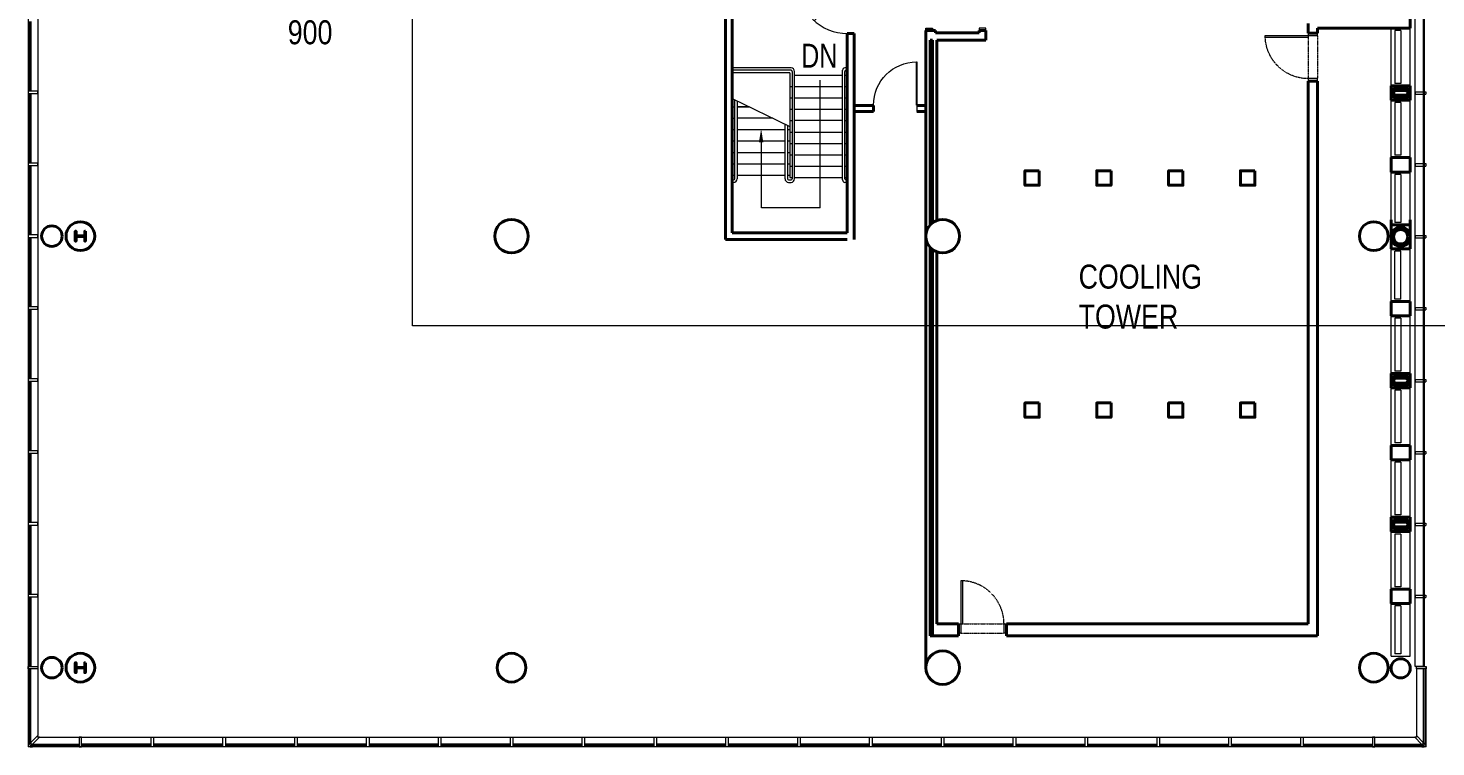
# Model space of a CAD drawing. Header units: inches. Extents: x -2978 to 4308, y -21 to 2608.
# Drawn here: x -1897 to -722, y -21 to 578 of the extents above; entities that cross this region are included whole.
import ezdxf
from ezdxf.enums import TextEntityAlignment as Align

# ---------------------------------------------------------------- set-up
doc = ezdxf.new("R2010")
doc.units = ezdxf.units.IN
doc.header["$LTSCALE"] = 0.2
doc.header["$MEASUREMENT"] = 0
doc.linetypes.add('HIDDEN', pattern=[0.375, 0.25, -0.125])
doc.layers.get('0').update_dxf_attribs({"color": 20, "linetype": 'CONTINUOUS', "lineweight": 40})
doc.layers.get('Defpoints').update_dxf_attribs({"color": 240, "linetype": 'CONTINUOUS', "lineweight": 0})
for name, color, linetype, lineweight in [('Annotations', 40, 'CONTINUOUS', 5), ('Framing', 141, 'CONTINUOUS', 15), ('Projections', 151, 'HIDDEN', 5), ('Viewed', 150, 'CONTINUOUS', 9), ('Walls', 7, 'CONTINUOUS', 40)]:
    doc.layers.add(name, color=color, linetype=linetype, lineweight=lineweight)
doc.styles.add('ARCHITEC', font='ASG')
doc.styles.get("Standard").update_dxf_attribs({"font": 'arial.ttf', "width": 0.8})

# ---------------------------------------------------------------- blocks, each defined once
blk = doc.blocks.new('ARROW')
blk.add_lwpolyline([(0, 0, 0, 2, 0), (6, 0, 2, 2, 0)], format="xyseb")
blk = doc.blocks.new('ADO101')
for p, q in [((0.466, -0.034), (-0.241, 0.672)), ((-0.207, 0.707), (0.5, 0)), ((0.5, 0), (0.466, -0.034))]:
    blk.add_line(p, q)
blk.add_arc((0.5, 0), 1, 135, 180)
at = {"style": 'ARCHITEC', "flags": 1}
blk.add_attdef('SILLHT', text='', height=0.1, dxfattribs=at).set_placement((0, 0), align=Align.MIDDLE)
blk = doc.blocks.new('08PDRR02')
at = {"linetype": 'ByBlock'}
for p, q in [((1, 0), (0, 0)), ((0, 0), (0, -1)), ((1, -1), (1, 0)), ((0, -1), (1, -1))]:
    blk.add_line(p, q, dxfattribs=at)
blk = doc.blocks.new('*U16')
blk.add_lwpolyline([(0, 2.5), (0, -2.5)])
at = {"linetype": 'Continuous'}
blk.add_arc((0, 2.75), 36, 0, 90, dxfattribs=at)
at = {"linetype": 'Continuous', "xscale": 36, "yscale": 0.0325, "rotation": 90}
blk.add_blockref('08PDRR02', (0, 2.75), dxfattribs=at)

msp = doc.modelspace()

# ---------------------------------------------------------------- linework, layer by layer
msp.add_line((-820.737, 407.584), (-820.737, 401.959))
at = {"layer": 'Annotations'}
for p, q in [((-1236.05, 428.381), (-1236.05, 534.998)), ((-1284.893, 428.381), (-1284.893, 489.252)), ((-1236.05, 428.381), (-1284.893, 428.381))]:
    msp.add_line(p, q, dxfattribs=at)
at = {"layer": 'Defpoints'}
msp.add_lwpolyline([(-577.372, 1571.346), (-577.372, 330.061), (-1576.456, 330.061), (-1576.456, 1571.346)], close=True, dxfattribs=at)
at = {"layer": 'Framing', "flags": 128}
for points in [[(-1142.089, 578.272), (-1142.089, 576.272), (-1147.714, 576.272), (-1147.714, 578.272)], [(-1097.714, 576.272), (-1097.714, 578.272), (-1103.339, 578.272), (-1103.339, 576.272)], [(-828.362, 572.147), (-828.362, 570.397), (-864.362, 570.397), (-864.362, 572.147)], [(-1118.464, 81.272), (-1116.714, 81.272), (-1116.714, 117.272), (-1118.464, 117.272)]]:
    msp.add_lwpolyline(points, close=True, dxfattribs=at)
at = {"layer": 'Projections'}
for p, q in [((-828.362, 572.147), (-828.362, 536.147)), ((-820.737, 572.147), (-820.737, 536.147))]:
    msp.add_line(p, q, dxfattribs=at)
at = {"layer": 'Projections', "extrusion": (0, 0, -1)}
for p, q in [((-1118.464, 81.272), (-1082.464, 81.272)), ((-1118.464, 73.647), (-1082.464, 73.647))]:
    msp.add_line(p, q, dxfattribs=at)
msp.add_arc((828.362, 572.147), 36, 270, 0, dxfattribs=at)
at = {"layer": 'Projections'}
msp.add_arc((-1118.464, 81.272), 36, 0, 90, dxfattribs=at)
at = {"layer": 'Viewed'}
for p, q in [((-739.237, 45.753), (-739.237, 2599.25)), ((-732.237, 45.753), (-732.237, 2606.25)), ((-731.237, 45.753), (-731.237, 2606.25)), ((-1897.339, 1123.772), (-1897.339, 4.772)), ((-1897.313, 1123.753), (-1897.313, -21.247)), ((-1889.339, 1123.772), (-1889.339, 9.147)), ((-1889.313, 1123.753), (-1889.313, -11.833)), ((-1896.214, 583.772), (-1896.214, 525.772)), ((-1895.214, 583.772), (-1895.214, 525.772)), ((-759.237, 530.25), (-759.237, 578.25)), ((-756.237, 576.25), (-756.237, 532.25)), ((-751.237, 576.25), (-756.237, 576.25)), ((-751.237, 576.25), (-751.237, 532.25)), ((-743.237, 530.25), (-743.237, 578.25)), ((-1260.339, 545.147), (-1309.339, 545.147)), ((-1260.339, 543.147), (-1309.339, 543.147)), ((-1261.339, 541.147), (-1309.339, 541.147)), ((-1261.339, 541.147), (-1261.339, 453.647)), ((-1259.339, 542.147), (-1259.339, 452.647)), ((-1257.339, 452.647), (-1257.339, 542.147)), ((-1217.339, 451.647), (-1217.339, 543.147)), ((-1213.339, 545.147), (-1215.339, 545.147)), ((-1215.339, 452.647), (-1215.339, 542.147)), ((-1213.339, 543.147), (-1214.339, 543.147)), ((-1261.339, 529.647), (-1259.339, 529.647)), ((-1257.339, 539.147), (-1217.339, 539.147)), ((-1257.339, 529.647), (-1217.339, 529.647)), ((-1215.339, 539.147), (-1213.339, 539.147)), ((-1215.339, 529.647), (-1213.339, 529.647)), ((-751.237, 532.25), (-756.237, 532.25)), ((-1896.214, 523.772), (-1896.214, 465.772)), ((-1895.214, 523.772), (-1895.214, 465.772)), ((-1309.339, 519.619), (-1261.339, 496.291)), ((-1307.339, 452.647), (-1307.339, 518.647)), ((-1305.339, 517.675), (-1305.339, 452.647)), ((-1261.339, 520.147), (-1259.339, 520.147)), ((-1257.339, 520.147), (-1217.339, 520.147)), ((-1215.339, 520.147), (-1213.339, 520.147)), ((-759.237, 470.25), (-759.237, 518.25)), ((-743.237, 470.25), (-743.237, 518.25)), ((-739.237, 525.25), (-732.237, 525.25)), ((-739.237, 524.664), (-739.237, 523.25)), ((-739.237, 523.25), (-732.237, 523.25)), ((-732.237, 524.5), (-731.237, 524.5)), ((-732.237, 524), (-731.237, 524)), ((-731.237, 525.25), (-730.237, 525.25)), ((-731.237, 523.25), (-730.237, 523.25)), ((-730.237, 525.25), (-730.237, 523.25)), ((-1309.339, 512.647), (-1307.339, 512.647)), ((-1305.339, 512.647), (-1294.993, 512.647)), ((-1294.993, 512.647), (-1304.55, 512.647)), ((-1261.339, 510.647), (-1259.339, 510.647)), ((-1257.339, 510.647), (-1217.339, 510.647)), ((-1215.339, 510.647), (-1213.339, 510.647)), ((-756.237, 516.25), (-756.237, 472.25)), ((-751.237, 516.25), (-756.237, 516.25)), ((-751.237, 516.25), (-751.237, 472.25)), ((-1309.339, 503.147), (-1307.339, 503.147)), ((-1275.445, 503.147), (-1305.339, 503.147)), ((-1275.445, 503.147), (-1285.002, 503.147)), ((-1265.339, 452.647), (-1265.339, 498.235)), ((-1263.339, 497.263), (-1263.339, 452.647)), ((-1261.339, 501.147), (-1259.339, 501.147)), ((-1217.339, 501.147), (-1257.339, 501.147)), ((-1215.339, 501.147), (-1213.339, 501.147)), ((-1309.339, 493.647), (-1307.339, 493.647)), ((-1309.339, 484.147), (-1307.339, 484.147)), ((-1305.339, 493.647), (-1265.339, 493.647)), ((-1305.339, 484.147), (-1265.339, 484.147)), ((-1263.339, 493.647), (-1261.339, 493.647)), ((-1263.339, 484.147), (-1261.339, 484.147)), ((-1261.339, 491.647), (-1259.339, 491.647)), ((-1261.339, 482.147), (-1259.339, 482.147)), ((-1257.339, 491.647), (-1217.339, 491.647)), ((-1257.339, 482.147), (-1217.339, 482.147)), ((-1215.339, 491.647), (-1213.339, 491.647)), ((-1215.339, 482.147), (-1213.339, 482.147)), ((-1309.339, 474.647), (-1307.339, 474.647)), ((-1305.339, 474.647), (-1265.339, 474.647)), ((-1263.339, 474.647), (-1261.339, 474.647)), ((-1261.339, 472.647), (-1259.339, 472.647)), ((-1257.339, 472.647), (-1217.339, 472.647)), ((-1215.339, 472.647), (-1213.339, 472.647)), ((-751.237, 472.25), (-756.237, 472.25)), ((-1896.214, 463.772), (-1896.214, 405.772)), ((-1895.214, 463.772), (-1895.214, 405.772)), ((-1309.339, 465.147), (-1307.339, 465.147)), ((-1305.339, 465.147), (-1265.339, 465.147)), ((-1263.339, 465.147), (-1261.339, 465.147)), ((-1261.339, 463.147), (-1259.339, 463.147)), ((-1257.339, 463.147), (-1217.339, 463.147)), ((-1215.339, 463.147), (-1213.339, 463.147)), ((-739.237, 465.25), (-732.237, 465.25)), ((-739.237, 464.664), (-739.237, 463.25)), ((-739.237, 463.25), (-732.237, 463.25)), ((-732.237, 464.5), (-731.237, 464.5)), ((-732.237, 464), (-731.237, 464)), ((-731.237, 465.25), (-730.237, 465.25)), ((-731.237, 463.25), (-730.237, 463.25)), ((-730.237, 465.25), (-730.237, 463.25)), ((-1309.339, 455.647), (-1307.339, 455.647)), ((-1309.339, 451.647), (-1308.339, 451.647)), ((-1309.339, 449.647), (-1308.339, 449.647)), ((-1305.339, 455.647), (-1265.339, 455.647)), ((-1263.339, 455.647), (-1261.339, 455.647)), ((-1262.339, 451.647), (-1260.339, 451.647)), ((-1262.339, 449.647), (-1260.339, 449.647)), ((-1261.339, 453.647), (-1259.339, 453.647)), ((-1257.339, 453.647), (-1217.339, 453.647)), ((-1215.339, 453.647), (-1213.339, 453.647)), ((-1213.339, 449.647), (-1215.339, 449.647)), ((-1213.339, 451.647), (-1214.339, 451.647)), ((-759.237, 414.25), (-759.237, 458.25)), ((-756.237, 456.25), (-756.237, 416.25)), ((-751.237, 456.25), (-756.237, 456.25)), ((-751.237, 456.25), (-751.237, 416.25)), ((-743.237, 414.25), (-743.237, 458.25)), ((-751.237, 416.25), (-756.237, 416.25)), ((-1896.214, 403.772), (-1896.214, 345.772)), ((-1895.214, 403.772), (-1895.214, 345.772)), ((-739.237, 405.25), (-732.237, 405.25)), ((-739.237, 404.664), (-739.237, 403.25)), ((-739.237, 403.25), (-732.237, 403.25)), ((-732.237, 404.5), (-731.237, 404.5)), ((-732.237, 404), (-731.237, 404)), ((-731.237, 405.25), (-730.237, 405.25)), ((-731.237, 403.25), (-730.237, 403.25)), ((-730.237, 405.25), (-730.237, 403.25)), ((-759.237, 350.25), (-759.237, 394.25)), ((-756.237, 352.25), (-756.237, 392.25)), ((-751.237, 392.25), (-756.237, 392.25)), ((-751.237, 352.25), (-751.237, 392.25)), ((-743.237, 350.25), (-743.237, 394.25)), ((-1896.214, 343.772), (-1896.214, 285.772)), ((-1895.214, 343.772), (-1895.214, 285.772)), ((-751.237, 352.25), (-756.237, 352.25)), ((-739.237, 345.25), (-732.237, 345.25)), ((-739.237, 344.664), (-739.237, 343.25)), ((-739.237, 343.25), (-732.237, 343.25)), ((-732.237, 344.5), (-731.237, 344.5)), ((-732.237, 344), (-731.237, 344)), ((-731.237, 345.25), (-730.237, 345.25)), ((-731.237, 343.25), (-730.237, 343.25)), ((-730.237, 345.25), (-730.237, 343.25)), ((-759.237, 290.25), (-759.237, 338.25)), ((-756.237, 336.25), (-756.237, 292.25)), ((-751.237, 336.25), (-756.237, 336.25)), ((-751.237, 336.25), (-751.237, 292.25)), ((-743.237, 290.25), (-743.237, 338.25)), ((-1896.214, 283.772), (-1896.214, 225.772)), ((-1895.214, 283.772), (-1895.214, 225.772)), ((-751.237, 292.25), (-756.237, 292.25)), ((-739.237, 285.25), (-732.237, 285.25)), ((-739.237, 284.664), (-739.237, 283.25)), ((-739.237, 283.25), (-732.237, 283.25)), ((-732.237, 284.5), (-731.237, 284.5)), ((-732.237, 284), (-731.237, 284)), ((-731.237, 285.25), (-730.237, 285.25)), ((-731.237, 283.25), (-730.237, 283.25)), ((-730.237, 285.25), (-730.237, 283.25)), ((-759.237, 230.25), (-759.237, 278.25)), ((-756.237, 276.25), (-756.237, 232.25)), ((-751.237, 276.25), (-756.237, 276.25)), ((-751.237, 276.25), (-751.237, 232.25)), ((-743.237, 230.25), (-743.237, 278.25)), ((-1896.214, 223.772), (-1896.214, 165.772)), ((-1895.214, 223.772), (-1895.214, 165.772)), ((-751.237, 232.25), (-756.237, 232.25)), ((-739.237, 225.25), (-732.237, 225.25)), ((-739.237, 224.664), (-739.237, 223.25)), ((-732.237, 224.5), (-731.237, 224.5)), ((-732.237, 224), (-731.237, 224)), ((-731.237, 225.25), (-730.237, 225.25)), ((-730.237, 225.25), (-730.237, 223.25)), ((-759.237, 170.25), (-759.237, 218.25)), ((-751.237, 216.25), (-756.237, 216.25)), ((-756.237, 216.25), (-756.237, 172.25)), ((-751.237, 216.25), (-751.237, 172.25)), ((-743.237, 170.25), (-743.237, 218.25)), ((-739.237, 223.25), (-732.237, 223.25)), ((-731.237, 223.25), (-730.237, 223.25)), ((-751.237, 172.25), (-756.237, 172.25)), ((-739.237, 165.25), (-732.237, 165.25)), ((-739.237, 164.664), (-739.237, 163.25)), ((-731.237, 165.25), (-730.237, 165.25)), ((-730.237, 165.25), (-730.237, 163.25)), ((-1896.214, 163.772), (-1896.214, 105.772)), ((-1895.214, 163.772), (-1895.214, 105.772)), ((-759.237, 110.25), (-759.237, 158.25)), ((-751.237, 156.25), (-756.237, 156.25)), ((-756.237, 156.25), (-756.237, 112.25)), ((-751.237, 156.25), (-751.237, 112.25)), ((-743.237, 110.25), (-743.237, 158.25)), ((-739.237, 163.25), (-732.237, 163.25)), ((-732.237, 164.5), (-731.237, 164.5)), ((-732.237, 164), (-731.237, 164)), ((-731.237, 163.25), (-730.237, 163.25)), ((-751.237, 112.25), (-756.237, 112.25)), ((-1896.214, 103.772), (-1896.214, 45.772)), ((-1895.214, 103.772), (-1895.214, 45.772)), ((-759.237, 54.25), (-759.237, 98.25)), ((-756.237, 96.25), (-756.237, 56.25)), ((-751.237, 96.25), (-756.237, 96.25)), ((-751.237, 96.25), (-751.237, 56.25)), ((-743.237, 54.25), (-743.237, 98.25)), ((-739.237, 105.25), (-732.237, 105.25)), ((-739.237, 104.664), (-739.237, 103.25)), ((-739.237, 103.25), (-732.237, 103.25)), ((-732.237, 104.5), (-731.237, 104.5)), ((-732.237, 104), (-731.237, 104)), ((-731.237, 105.25), (-730.237, 105.25)), ((-731.237, 103.25), (-730.237, 103.25)), ((-730.237, 105.25), (-730.237, 103.25)), ((-759.237, 54.25), (-743.237, 54.25)), ((-751.237, 56.25), (-756.237, 56.25)), ((-1896.214, 43.772), (-1896.214, 3.834)), ((-1896.188, 43.753), (-1896.188, -18.56)), ((-1895.214, 3.834), (-1895.214, 43.772)), ((-1895.188, -18.56), (-1895.188, 43.753)), ((-738.063, 43.753), (-738.063, -11.833)), ((-732.188, -18.56), (-732.188, 43.753)), ((-731.188, 43.753), (-731.188, -18.56)), ((-730.063, -21.247), (-1897.313, -21.247)), ((-1894.626, -19.122), (-1854.688, -19.122)), ((-1854.688, -20.122), (-1894.626, -20.122)), ((-1889.313, -13.247), (-739.477, -13.247)), ((-1794.688, -19.122), (-1852.688, -19.122)), ((-1794.688, -20.122), (-1852.688, -20.122)), ((-1734.688, -19.122), (-1792.688, -19.122)), ((-1734.688, -20.122), (-1792.688, -20.122)), ((-1674.688, -19.122), (-1732.688, -19.122)), ((-1674.688, -20.122), (-1732.688, -20.122)), ((-1614.688, -19.122), (-1672.688, -19.122)), ((-1614.688, -20.122), (-1672.688, -20.122)), ((-1554.688, -19.122), (-1612.688, -19.122)), ((-1554.688, -20.122), (-1612.688, -20.122)), ((-1494.688, -19.122), (-1552.688, -19.122)), ((-1494.688, -20.122), (-1552.688, -20.122)), ((-1434.688, -19.122), (-1492.688, -19.122)), ((-1434.688, -20.122), (-1492.688, -20.122)), ((-1374.688, -19.122), (-1432.688, -19.122)), ((-1374.688, -20.122), (-1432.688, -20.122)), ((-1314.688, -19.122), (-1372.688, -19.122)), ((-1314.688, -20.122), (-1372.688, -20.122)), ((-1254.688, -19.122), (-1312.688, -19.122)), ((-1254.688, -20.122), (-1312.688, -20.122)), ((-1194.688, -19.122), (-1252.688, -19.122)), ((-1194.688, -20.122), (-1252.688, -20.122)), ((-1134.688, -19.122), (-1192.688, -19.122)), ((-1134.688, -20.122), (-1192.688, -20.122)), ((-1074.688, -19.122), (-1132.688, -19.122)), ((-1074.688, -20.122), (-1132.688, -20.122)), ((-1072.688, -19.122), (-1014.688, -19.122)), ((-1072.688, -20.122), (-1014.688, -20.122)), ((-1012.688, -19.122), (-954.688, -19.122)), ((-1012.688, -20.122), (-954.688, -20.122)), ((-952.688, -19.122), (-894.688, -19.122)), ((-952.688, -20.122), (-894.688, -20.122)), ((-892.688, -19.122), (-834.688, -19.122)), ((-892.688, -20.122), (-834.688, -20.122)), ((-832.688, -19.122), (-774.688, -19.122)), ((-832.688, -20.122), (-774.688, -20.122)), ((-772.688, -19.122), (-732.751, -19.122)), ((-772.688, -20.122), (-732.751, -20.122))]:
    msp.add_line(p, q, dxfattribs=at)
at = {"layer": 'Viewed', "flags": 128}
for points in [[(-820.737, 572.147), (-820.737, 574.147), (-828.362, 574.147), (-828.362, 572.147)], [(-820.737, 534.147), (-820.737, 536.147), (-828.362, 536.147), (-828.362, 534.147)], [(-1889.339, 525.772), (-1897.339, 525.772), (-1897.339, 523.772), (-1889.339, 523.772)], [(-1889.339, 465.772), (-1897.339, 465.772), (-1897.339, 463.772), (-1889.339, 463.772)], [(-1889.339, 405.772), (-1897.339, 405.772), (-1897.339, 403.772), (-1889.339, 403.772)], [(-1889.339, 345.772), (-1897.339, 345.772), (-1897.339, 343.772), (-1889.339, 343.772)], [(-1889.339, 285.772), (-1897.339, 285.772), (-1897.339, 283.772), (-1889.339, 283.772)], [(-1889.339, 225.772), (-1897.339, 225.772), (-1897.339, 223.772), (-1889.339, 223.772)], [(-1889.339, 165.772), (-1897.339, 165.772), (-1897.339, 163.772), (-1889.339, 163.772)], [(-1889.339, 105.772), (-1897.339, 105.772), (-1897.339, 103.772), (-1889.339, 103.772)], [(-1118.464, 73.647), (-1120.464, 73.647), (-1120.464, 81.272), (-1118.464, 81.272)], [(-1080.464, 73.647), (-1082.464, 73.647), (-1082.464, 81.272), (-1080.464, 81.272)], [(-1889.339, 45.772), (-1889.339, 43.772), (-1897.339, 43.772), (-1897.339, 45.772)], [(-1889.313, 45.753), (-1889.313, 43.753), (-1897.313, 43.753), (-1897.313, 45.753)], [(-730.063, 45.753), (-730.063, 43.753), (-738.063, 43.753), (-738.063, 45.753)], [(-1895.688, -21.247), (-1893.688, -21.247), (-1893.688, -20.307), (-1894.626, -20.307), (-1894.626, -18.937), (-1893.589, -18.937), (-1887.899, -13.247), (-1889.313, -13.247), (-1889.313, -11.833), (-1895.003, -17.523), (-1895.003, -18.56), (-1896.373, -18.56), (-1896.373, -17.622), (-1897.313, -17.622), (-1897.313, -19.622), (-1896.373, -19.622), (-1896.373, -18.685), (-1895.003, -18.685), (-1895.003, -18.937), (-1894.751, -18.937), (-1894.751, -20.307), (-1895.688, -20.307)], [(-1852.688, -13.247), (-1854.688, -13.247), (-1854.688, -21.247), (-1852.688, -21.247)], [(-1792.688, -13.247), (-1792.688, -21.247), (-1794.688, -21.247), (-1794.688, -13.247)], [(-1732.688, -13.247), (-1732.688, -21.247), (-1734.688, -21.247), (-1734.688, -13.247)], [(-1672.688, -13.247), (-1672.688, -21.247), (-1674.688, -21.247), (-1674.688, -13.247)], [(-1612.688, -13.247), (-1612.688, -21.247), (-1614.688, -21.247), (-1614.688, -13.247)], [(-1552.688, -13.247), (-1552.688, -21.247), (-1554.688, -21.247), (-1554.688, -13.247)], [(-1492.688, -13.247), (-1492.688, -21.247), (-1494.688, -21.247), (-1494.688, -13.247)], [(-1432.688, -13.247), (-1432.688, -21.247), (-1434.688, -21.247), (-1434.688, -13.247)], [(-1372.688, -13.247), (-1372.688, -21.247), (-1374.688, -21.247), (-1374.688, -13.247)], [(-1312.688, -13.247), (-1312.688, -21.247), (-1314.688, -21.247), (-1314.688, -13.247)], [(-1252.688, -13.247), (-1252.688, -21.247), (-1254.688, -21.247), (-1254.688, -13.247)], [(-1192.688, -13.247), (-1192.688, -21.247), (-1194.688, -21.247), (-1194.688, -13.247)], [(-1132.688, -13.247), (-1132.688, -21.247), (-1134.688, -21.247), (-1134.688, -13.247)], [(-1074.688, -13.247), (-1072.688, -13.247), (-1072.688, -21.247), (-1074.688, -21.247)], [(-1014.688, -13.247), (-1012.688, -13.247), (-1012.688, -21.247), (-1014.688, -21.247)], [(-954.688, -13.247), (-952.688, -13.247), (-952.688, -21.247), (-954.688, -21.247)], [(-894.688, -13.247), (-892.688, -13.247), (-892.688, -21.247), (-894.688, -21.247)], [(-834.688, -13.247), (-832.688, -13.247), (-832.688, -21.247), (-834.688, -21.247)], [(-774.688, -13.247), (-774.688, -21.247), (-772.688, -21.247), (-772.688, -13.247)], [(-731.688, -21.247), (-731.688, -20.307), (-732.626, -20.307), (-732.626, -18.937), (-732.373, -18.937), (-732.373, -18.685), (-731.003, -18.685), (-731.003, -19.622), (-730.063, -19.622), (-730.063, -17.622), (-731.003, -17.622), (-731.003, -18.56), (-732.373, -18.56), (-732.373, -17.523), (-738.063, -11.833), (-738.063, -13.247), (-739.477, -13.247), (-733.787, -18.937), (-732.751, -18.937), (-732.751, -20.307), (-733.688, -20.307), (-733.688, -21.247)]]:
    msp.add_lwpolyline(points, close=True, dxfattribs=at)
msp.add_lwpolyline([(-731.237, 45.753), (-739.237, 45.753)], dxfattribs=at)
at = {"layer": 'Viewed'}
msp.add_lwpolyline([(-730.063, -21.247), (-730.063, 45.753)], dxfattribs=at)
for centre, radius, start, end in [((-1260.339, 542.147), 3, 0, 90), ((-1260.339, 542.147), 1, 0, 90), ((-1215.339, 543.147), 2, 90, 180), ((-1214.339, 542.147), 1, 90, 180), ((-1308.339, 452.647), 1, 270, 0), ((-1308.339, 452.647), 3, 270, 0), ((-1262.339, 452.647), 3, 180, 270), ((-1262.339, 452.647), 1, 180, 270), ((-1260.339, 452.647), 1, 270, 0), ((-1260.339, 452.647), 3, 270, 0), ((-1215.339, 451.647), 2, 180, 270), ((-1214.339, 452.647), 1, 180, 270)]:
    msp.add_arc(centre, radius, start, end, dxfattribs=at)
at = {"layer": 'Walls'}
for p, q in [((-1314.964, 695.959), (-1314.964, 402.022)), ((-1309.339, 618.334), (-1309.339, 407.647)), ((-743.237, 578.147), (-743.237, 590.25)), ((-1139.714, 576.272), (-1147.714, 576.272)), ((-1147.714, 576.272), (-1147.714, 44.772)), ((-1139.714, 576.272), (-1139.714, 574.272)), ((-1103.339, 576.272), (-1097.714, 576.272)), ((-1103.339, 574.272), (-1103.339, 576.272)), ((-1097.714, 568.272), (-1097.714, 576.272)), ((-828.362, 574.147), (-828.362, 582.147)), ((-820.737, 578.147), (-820.737, 574.147)), ((-820.737, 578.147), (-743.237, 578.147)), ((-1213.339, 573.834), (-1213.339, 407.647)), ((-1213.339, 573.834), (-1207.714, 573.834)), ((-1207.714, 573.834), (-1207.714, 402.022)), ((-1144.089, 568.272), (-1144.089, 414.171)), ((-1142.089, 568.272), (-1144.089, 568.272)), ((-1142.089, 568.272), (-1142.089, 415.99)), ((-1139.714, 574.272), (-1103.339, 574.272)), ((-1138.464, 568.272), (-1097.714, 568.272)), ((-1138.464, 568.272), (-1138.464, 417.941)), ((-820.737, 574.147), (-828.362, 574.147)), ((-820.737, 534.147), (-828.362, 534.147)), ((-828.362, 534.147), (-828.362, 526.147)), ((-820.737, 526.147), (-820.737, 534.147)), ((-759.237, 530.25), (-743.237, 530.25)), ((-759.237, 518.25), (-759.237, 530.25)), ((-743.237, 518.25), (-743.237, 530.25)), ((-828.362, 526.147), (-828.362, 81.272)), ((-820.737, 526.147), (-820.737, 71.272)), ((-759.237, 518.25), (-743.237, 518.25)), ((-755.237, 528.25), (-747.237, 528.25)), ((-755.237, 526.25), (-747.237, 526.25)), ((-755.237, 522.25), (-747.237, 522.25)), ((-755.237, 520.25), (-747.237, 520.25)), ((-1191.398, 513.834), (-1191.398, 508.834)), ((-759.237, 470.25), (-743.237, 470.25)), ((-759.237, 458.25), (-759.237, 470.25)), ((-743.237, 458.25), (-743.237, 470.25)), ((-759.237, 458.25), (-743.237, 458.25)), ((-759.237, 406.25), (-759.237, 418.25)), ((-759.237, 414.25), (-743.237, 414.25)), ((-743.237, 406.25), (-743.237, 418.25)), ((-1213.339, 402.022), (-1314.964, 402.022)), ((-1213.339, 407.647), (-1309.339, 407.647)), ((-759.237, 394.25), (-759.237, 406.25)), ((-743.237, 394.25), (-743.237, 406.25)), ((-1144.089, 395.372), (-1144.089, 71.272)), ((-1142.089, 393.553), (-1142.089, 71.272)), ((-1138.464, 391.602), (-1138.464, 81.272)), ((-759.237, 394.25), (-743.237, 394.25)), ((-759.237, 350.25), (-743.237, 350.25)), ((-759.237, 338.25), (-759.237, 350.25)), ((-743.237, 338.25), (-743.237, 350.25)), ((-759.237, 338.25), (-743.237, 338.25)), ((-759.237, 290.25), (-743.237, 290.25)), ((-759.237, 278.25), (-759.237, 290.25)), ((-755.237, 288.25), (-747.237, 288.25)), ((-755.237, 286.25), (-747.237, 286.25)), ((-755.237, 282.25), (-747.237, 282.25)), ((-743.237, 278.25), (-743.237, 290.25)), ((-759.237, 278.25), (-743.237, 278.25)), ((-755.237, 280.25), (-747.237, 280.25)), ((-759.237, 230.25), (-743.237, 230.25)), ((-759.237, 218.25), (-759.237, 230.25)), ((-743.237, 218.25), (-743.237, 230.25)), ((-759.237, 218.25), (-743.237, 218.25)), ((-759.237, 170.25), (-743.237, 170.25)), ((-759.237, 158.25), (-759.237, 170.25)), ((-755.237, 168.25), (-747.237, 168.25)), ((-755.237, 166.25), (-747.237, 166.25)), ((-743.237, 158.25), (-743.237, 170.25)), ((-759.237, 158.25), (-743.237, 158.25)), ((-755.237, 162.25), (-747.237, 162.25)), ((-755.237, 160.25), (-747.237, 160.25)), ((-759.237, 110.25), (-743.237, 110.25)), ((-759.237, 98.25), (-759.237, 110.25)), ((-743.237, 98.25), (-743.237, 110.25)), ((-759.237, 98.25), (-743.237, 98.25)), ((-1144.089, 71.272), (-1128.464, 71.272)), ((-1138.464, 81.272), (-1128.464, 81.272)), ((-1128.464, 81.272), (-1120.464, 81.272)), ((-1120.464, 71.272), (-1128.464, 71.272)), ((-1120.464, 81.272), (-1120.464, 71.272)), ((-1072.464, 81.272), (-1080.464, 81.272)), ((-1080.464, 81.272), (-1080.464, 71.272)), ((-1080.464, 71.272), (-1072.464, 71.272)), ((-828.362, 81.272), (-1072.464, 81.272)), ((-820.737, 71.272), (-1072.464, 71.272))]:
    msp.add_line(p, q, dxfattribs=at)
for points in [[(-1207.714, 513.834), (-1191.398, 513.834)], [(-1207.714, 508.834), (-1191.398, 508.834)], [(-1155.398, 513.834), (-1147.714, 513.834)], [(-1155.398, 508.834), (-1147.714, 508.834)]]:
    msp.add_lwpolyline(points, dxfattribs=at)
at = {"layer": 'Walls', "flags": 128}
for points in [[(-1053.014, 459.272), (-1053.014, 447.272), (-1065.014, 447.272), (-1065.014, 459.272)], [(-993.014, 459.272), (-993.014, 447.272), (-1005.014, 447.272), (-1005.014, 459.272)], [(-933.014, 459.272), (-933.014, 447.272), (-945.014, 447.272), (-945.014, 459.272)], [(-873.014, 459.272), (-873.014, 447.272), (-885.014, 447.272), (-885.014, 459.272)], [(-1053.014, 265.675), (-1053.014, 253.675), (-1065.014, 253.675), (-1065.014, 265.675)], [(-993.014, 265.675), (-993.014, 253.675), (-1005.014, 253.675), (-1005.014, 265.675)], [(-933.014, 265.675), (-933.014, 253.675), (-945.014, 253.675), (-945.014, 265.675)], [(-873.014, 265.675), (-873.014, 253.675), (-885.014, 253.675), (-885.014, 265.675)]]:
    msp.add_lwpolyline(points, close=True, dxfattribs=at)
for points in [[(-1849.464, 408.827), (-1849.464, 400.717), (-1850.149, 400.717), (-1850.149, 404.069, 0.41421356), (-1850.652, 404.572), (-1856.777, 404.572, 0.41421356), (-1857.279, 404.069), (-1857.279, 400.717), (-1857.964, 400.717), (-1857.964, 408.827), (-1857.279, 408.827), (-1857.279, 405.474, 0.41421356), (-1856.777, 404.972), (-1850.652, 404.972, 0.41421356), (-1850.149, 405.474), (-1850.149, 408.827)], [(-1849.464, 48.827), (-1849.464, 40.717), (-1850.149, 40.717), (-1850.149, 44.069, 0.41421356), (-1850.652, 44.572), (-1856.777, 44.572, 0.41421356), (-1857.279, 44.069), (-1857.279, 40.717), (-1857.964, 40.717), (-1857.964, 48.827), (-1857.279, 48.827), (-1857.279, 45.474, 0.41421356), (-1856.777, 44.972), (-1850.652, 44.972, 0.41421356), (-1850.149, 45.474), (-1850.149, 48.827)]]:
    msp.add_lwpolyline(points, format="xyb", close=True, dxfattribs=at)
at = {"layer": 'Walls'}
for centre, radius in [((-1877.527, 404.772), 8.6), ((-1853.714, 404.772), 12), ((-1493.714, 404.772), 14), ((-1133.714, 404.772), 14), ((-773.714, 404.772), 12), ((-751.237, 404.25), 8), ((-751.237, 404.25), 6), ((-1877.527, 44.772), 8.6), ((-1853.714, 44.772), 12), ((-1493.714, 44.772), 12), ((-1493.688, 44.753), 12), ((-1493.688, 44.753), 12), ((-1133.714, 44.772), 14), ((-773.714, 44.772), 12), ((-751.237, 44.25), 8)]:
    msp.add_circle(centre, radius, dxfattribs=at)
for centre, radius, start, end in [((-755.237, 524.25), 4, 90, 270), ((-755.237, 524.25), 2, 90, 270), ((-747.237, 524.25), 4, 270, 90), ((-747.237, 524.25), 2, 270, 90), ((-755.237, 284.25), 4, 90, 270), ((-755.237, 284.25), 2, 90, 270), ((-747.237, 284.25), 4, 270, 90), ((-747.237, 284.25), 2, 270, 90), ((-755.237, 164.25), 4, 90, 270), ((-755.237, 164.25), 2, 90, 270), ((-747.237, 164.25), 4, 270, 90), ((-747.237, 164.25), 2, 270, 90)]:
    msp.add_arc(centre, radius, start, end, dxfattribs=at)

# ---------------------------------------------------------------- block references
at = {"layer": 'Annotations', "xscale": -1.863965509880245, "yscale": 1.863248455199937, "zscale": 1.863965509880245, "rotation": 89.99999999999999}
msp.add_blockref('ARROW', (-1285.277, 494.177), dxfattribs=at)
at = {"layer": 'Framing', "xscale": 41, "yscale": 41, "zscale": 108, "rotation": 90}
msp.add_blockref('ADO101', (-1213.339, 594.334), dxfattribs=at)
at = {"layer": 'Framing', "xscale": -1}
msp.add_blockref('*U16', (-1155.398, 511.334), dxfattribs=at)

# ---------------------------------------------------------------- texts
at = {"layer": 'Annotations', "width": 0.75}
msp.add_text('DN', height=20, dxfattribs=at).set_placement((-1251.87, 545.275))
at = {"layer": 'Annotations', "char_height": 20, "attachment_point": 1}
for s, insert, width in [('{OFFICE SUITE\\P900}', (-1680.549, 618.169), 284.05333), ('COOLING \\PTOWER', (-1020.149, 381.018), 112.896)]:
    msp.add_mtext(s, dxfattribs=dict(at, insert=insert, width=width))

doc.saveas('drawing.dxf')
